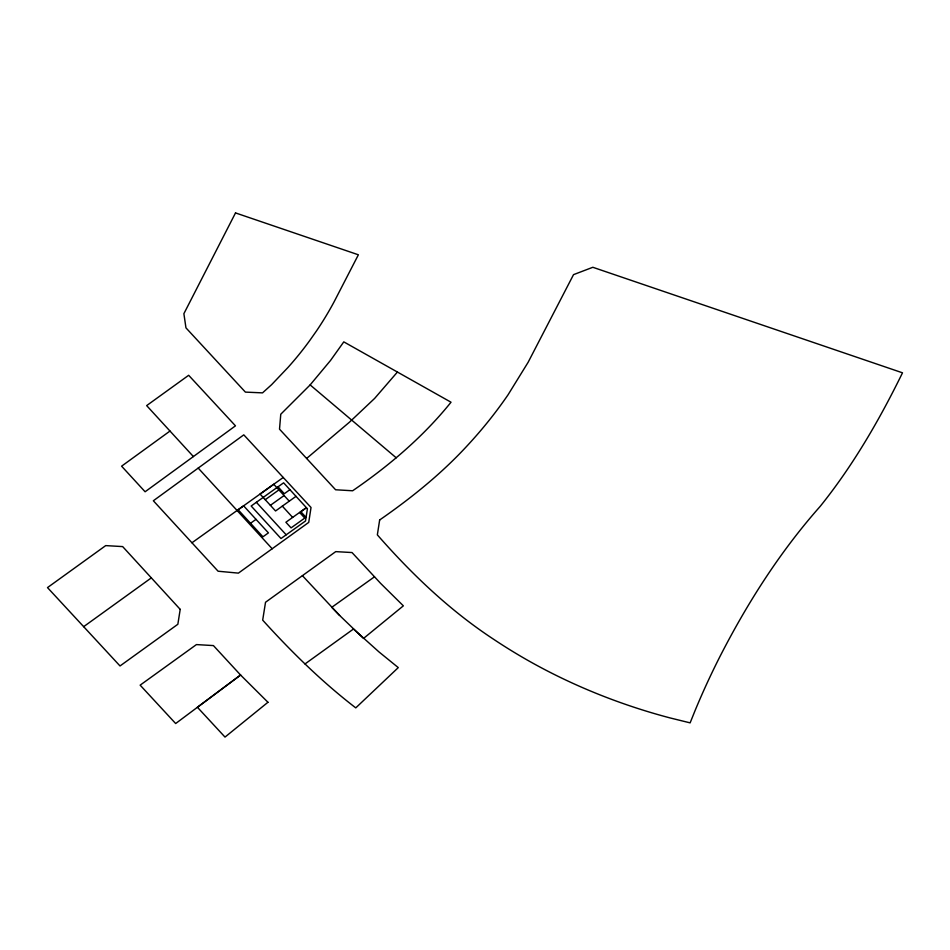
<?xml version="1.0" encoding="UTF-8"?>
<svg xmlns="http://www.w3.org/2000/svg" width="950" height="950" viewBox="0 0 950 950"><rect width="100%" height="100%" fill="white"/><g stroke="black" fill="none" stroke-linecap="round" stroke-linejoin="round"><path stroke-width="1.43" d="M397.409 372.056L374.656 398.394L349.588 422.073L306.624 458.458M310.139 384.916L330.517 360.478L343.793 341.869L451.024 402.218C423.213 436.786 389.12 465.749 352.628 490.77L335.599 489.772L279.514 429.162L280.772 414.224L310.139 384.916L396.221 457.805M193.384 456.558L235.469 425.838L188.67 375.286L146.656 405.603L193.384 456.558L145.101 491.767L121.6 466.177L169.991 431.051M83.647 626.679L151.335 577.873M272.175 548.756L238.402 573.123L218.096 571.223L153.354 500.769L243.794 434.851L311.03 507.502L308.726 522.405L272.175 548.756L198.194 468.077M304.997 663.955L353.471 629.019L378.979 651.926L398.276 667.601L355.775 707.881C321.896 681.827 291.329 651.783 262.687 620.136L265.525 602.264L335.73 551.629L352.011 552.544L380.617 583.371L403.358 605.839L363.529 638.424L339.613 615.434L302.409 575.664M191.959 542.771L283.231 477.482M265.216 499.7L278.92 489.903M289.916 489.689L284.311 493.703L278.006 486.816M270.382 505.341L284.086 495.532M250.527 523.272L256.013 519.353M296.008 496.339L275.559 510.969L260.051 494.059L273.743 484.262L289.251 501.173M306.351 507.609L285.891 522.251L291.068 527.879L304.76 518.082L299.594 512.442M306.458 507.728L300.853 511.741L306.066 517.418M374.502 576.793L331.752 607.335L339.613 615.434M282.316 506.136L292.647 517.418M256.369 502.301L286.188 534.803M307.408 508.761L305.52 520.98L280.986 538.531L251.168 506.017L283.611 482.814L307.408 508.761M379.656 519.971L377.352 534.874C411.718 574.121 449.801 610.494 493.525 639.207A621.098 531.834 -13.2 0 0 525.944 659.288C562.638 680.283 601.671 697.098 641.974 709.804A580.521 497.076 -13.2 0 0 670.641 718.069L690.127 722.867L695.044 710.659A898.32 769.203 -13.2 0 1 719.898 656.64C747.424 602.906 780.128 551.57 820.218 506.338C853.1 465.452 879.462 419.829 902.5 372.816L592.836 267.283L573.527 274.645L528.105 362.33L508.06 394.784A459.836 393.739 -13.2 0 1 467.637 445.289C441.512 473.706 411.314 498.014 379.656 519.971M180.203 609.366L177.852 624.269L120.021 665.962L47.5 587.599L105.711 545.609L122.657 546.594L180.203 609.366M235.517 212.919L183.884 313.69L185.963 327.869L245.397 392.113L262.533 392.872L271.605 384.679L287.897 367.555A344.244 294.761 -13.2 0 0 309.878 340.338L316.528 330.897A368.576 315.59 -13.2 0 0 334.246 301.554L358.376 254.79L235.517 212.919M267.947 702.276L225.007 737.081L197.422 707.275L240.576 675.023L267.947 702.276M240.576 675.023L175.667 723.532L140.149 685.152L196.436 644.587L213.417 645.584L240.576 675.023M243.604 505.827L238.129 509.746L262.936 536.798L268.423 532.879L243.604 505.827"/></g></svg>
